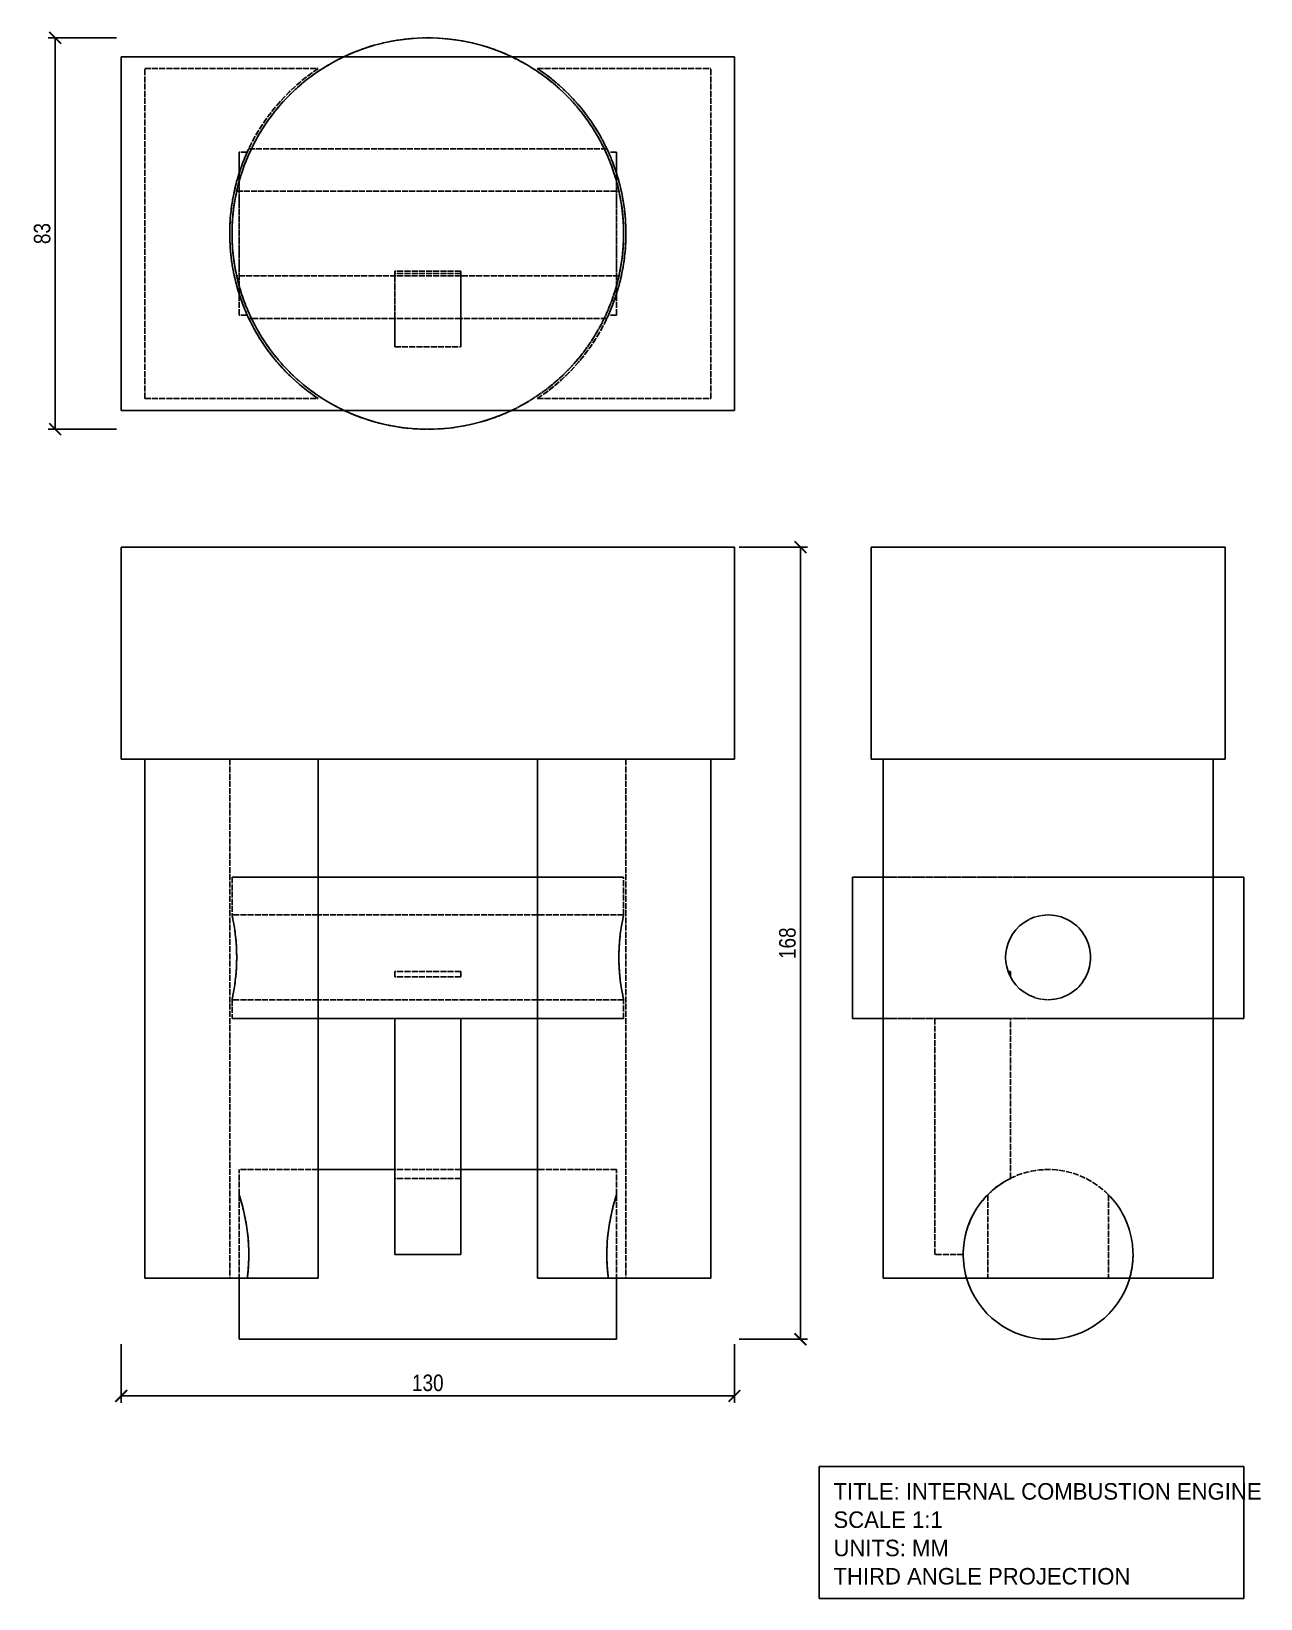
# Model space of a CAD drawing. Header units: millimetres. Extents: x -19 to 242, y -55 to 277.
import ezdxf

# ---------------------------------------------------------------- set-up
doc = ezdxf.new("R2010")
doc.units = ezdxf.units.MM
doc.linetypes.add('DASHED', pattern=[1.524, 1.27, -0.254])
for name, color, linetype in [('DIM', 3, 'CONTINUOUS'), ('HIDDEN', 8, 'DASHED'), ('TITLE', 5, 'CONTINUOUS'), ('VISIBLE', 7, 'CONTINUOUS')]:
    doc.layers.add(name, color=color, linetype=linetype)
doc.styles.add('OpenSansCondensed-Light', font='OpenSansCondensed-Light.ttf')
doc.dimstyles.new('EZDXF', dxfattribs={"dimtxt": 0.25, "dimasz": 0.175, "dimexe": 0.375, "dimexo": 0.125, "dimgap": 0.1, "dimtad": 1, "dimlfac": 100, "dimzin": 12, "dimdsep": 46, "dimtxsty": 'OpenSansCondensed-Light', "dimblk": 'ARCHTICK', "dimcen": 2.5, "dimazin": 3, "dimtfac": 0.5, "dimtmove": 2, "dimatfit": 3})

# ---------------------------------------------------------------- blocks, each defined once
blk = doc.blocks.new('_ARCHTICK')
at = {"color": 0, "linetype": 'BYBLOCK', "const_width": 0.15}
blk.add_lwpolyline([(-0.5, -0.5), (0.5, 0.5)], dxfattribs=at)

msp = doc.modelspace()

# ---------------------------------------------------------------- linework, layer by layer
at = {"layer": 'HIDDEN', "linetype": 'DASHED'}
for p, q in [((5, 199.5), (5, 269.5)), ((5, 269.5), (41.78, 269.5)), ((88.22, 269.5), (125, 269.5)), ((125, 199.5), (125, 269.5)), ((26.72, 251.79), (25, 251.79)), ((25, 247.31), (25, 251.79)), ((25, 217.21), (25, 251.79)), ((25.81, 249.6), (25.68, 249.27)), ((25.93, 249.92), (25.81, 249.6)), ((26.05, 250.22), (25.93, 249.92)), ((26.16, 250.49), (26.05, 250.22)), ((26.27, 250.75), (26.16, 250.49)), ((26.37, 251), (26.27, 250.75)), ((26.47, 251.22), (26.37, 251)), ((26.56, 251.42), (26.47, 251.22)), ((26.64, 251.61), (26.56, 251.42)), ((26.72, 251.78), (26.64, 251.61)), ((26.79, 251.93), (26.72, 251.78)), ((26.72, 251.79), (26.75, 251.85)), ((26.75, 251.85), (26.78, 251.9)), ((26.78, 251.9), (26.8, 251.96)), ((26.85, 252.06), (26.79, 251.93)), ((26.8, 251.96), (26.82, 252.01)), ((26.82, 252.01), (26.85, 252.06)), ((26.9, 252.18), (26.85, 252.06)), ((26.85, 252.06), (26.87, 252.1)), ((26.87, 252.1), (26.89, 252.14)), ((26.89, 252.14), (26.91, 252.19)), ((26.95, 252.28), (26.9, 252.18)), ((26.91, 252.19), (26.92, 252.22)), ((26.92, 252.22), (26.94, 252.26)), ((26.94, 252.26), (26.95, 252.29)), ((26.99, 252.36), (26.95, 252.28)), ((26.95, 252.29), (26.97, 252.32)), ((26.97, 252.32), (26.98, 252.35)), ((26.98, 252.35), (26.99, 252.38)), ((27.01, 252.42), (26.99, 252.36)), ((26.99, 252.38), (27.01, 252.4)), ((27.04, 252.46), (27.01, 252.42)), ((27.01, 252.4), (27.02, 252.42)), ((27.02, 252.44), (27.03, 252.46)), ((27.02, 252.42), (27.02, 252.44)), ((27.03, 252.46), (27.04, 252.47)), ((27.04, 252.48), (27.05, 252.49)), ((27.05, 252.49), (27.04, 252.46)), ((27.04, 252.47), (27.04, 252.48)), ((27.05, 252.49), (27.05, 252.5)), ((27.05, 252.5), (27.05, 252.5)), ((27.05, 252.5), (27.05, 252.5)), ((27.05, 252.5), (27.05, 252.49)), ((27.05, 252.5), (102.95, 252.5)), ((102.95, 252.5), (102.95, 252.49)), ((102.95, 252.49), (102.95, 252.5)), ((102.95, 252.5), (102.95, 252.5)), ((102.95, 252.5), (102.95, 252.5)), ((102.95, 252.49), (102.96, 252.46)), ((102.96, 252.48), (102.95, 252.49)), ((102.96, 252.47), (102.96, 252.48)), ((102.97, 252.46), (102.96, 252.47)), ((102.96, 252.46), (102.99, 252.42)), ((102.98, 252.44), (102.97, 252.46)), ((102.98, 252.42), (102.98, 252.44)), ((102.99, 252.4), (102.98, 252.42)), ((102.99, 252.42), (103.01, 252.36)), ((103.01, 252.38), (102.99, 252.4)), ((103.02, 252.35), (103.01, 252.38)), ((103.01, 252.36), (103.05, 252.28)), ((103.03, 252.32), (103.02, 252.35)), ((103.05, 252.29), (103.03, 252.32)), ((103.06, 252.26), (103.05, 252.29)), ((103.05, 252.28), (103.1, 252.18)), ((103.08, 252.22), (103.06, 252.26)), ((103.09, 252.19), (103.08, 252.22)), ((103.11, 252.14), (103.09, 252.19)), ((103.1, 252.18), (103.15, 252.06)), ((103.13, 252.1), (103.11, 252.14)), ((103.15, 252.06), (103.13, 252.1)), ((103.15, 252.06), (103.21, 251.93)), ((103.18, 252.01), (103.15, 252.06)), ((103.2, 251.96), (103.18, 252.01)), ((103.22, 251.9), (103.2, 251.96)), ((103.21, 251.93), (103.28, 251.78)), ((103.25, 251.85), (103.22, 251.9)), ((103.28, 251.79), (103.25, 251.85)), ((105, 251.79), (103.28, 251.79)), ((103.28, 251.78), (103.36, 251.61)), ((103.36, 251.61), (103.44, 251.42)), ((103.44, 251.42), (103.53, 251.22)), ((103.53, 251.22), (103.63, 251)), ((103.63, 251), (103.73, 250.75)), ((103.73, 250.75), (103.84, 250.49)), ((103.84, 250.49), (103.95, 250.22)), ((103.95, 250.22), (104.07, 249.92)), ((104.07, 249.92), (104.19, 249.6)), ((104.19, 249.6), (104.32, 249.27)), ((105, 217.21), (105, 251.79)), ((105, 247.31), (105, 251.79)), ((25.14, 247.74), (25, 247.31)), ((25, 247.31), (25, 221.69)), ((25.28, 248.15), (25.14, 247.74)), ((25.42, 248.54), (25.28, 248.15)), ((25.55, 248.92), (25.42, 248.54)), ((25.68, 249.27), (25.55, 248.92)), ((104.32, 249.27), (104.45, 248.92)), ((104.45, 248.92), (104.58, 248.54)), ((104.58, 248.54), (104.72, 248.15)), ((104.72, 248.15), (104.86, 247.74)), ((104.86, 247.74), (105, 247.31)), ((105, 247.31), (105, 221.69)), ((24.38, 242.98), (24.29, 242.57)), ((24.29, 242.57), (24.38, 242.98)), ((24.44, 243.27), (24.38, 242.98)), ((24.38, 242.98), (24.44, 243.27)), ((24.47, 243.44), (24.44, 243.27)), ((24.44, 243.27), (24.47, 243.44)), ((24.49, 243.5), (24.47, 243.44)), ((24.47, 243.44), (24.49, 243.5)), ((24.49, 243.5), (105.51, 243.5)), ((105.51, 243.5), (105.52, 243.49)), ((105.52, 243.49), (105.53, 243.44)), ((105.53, 243.44), (105.54, 243.37)), ((105.54, 243.37), (105.56, 243.27)), ((105.56, 243.27), (105.59, 243.14)), ((105.59, 243.14), (105.62, 242.98)), ((105.62, 242.98), (105.66, 242.79)), ((105.66, 242.79), (105.71, 242.57)), ((23.82, 239.61), (23.69, 238.52)), ((23.69, 238.52), (23.82, 239.61)), ((23.94, 240.56), (23.82, 239.61)), ((23.82, 239.61), (23.94, 240.56)), ((24.07, 241.36), (23.94, 240.56)), ((23.94, 240.56), (24.07, 241.36)), ((24.19, 242.03), (24.07, 241.36)), ((24.07, 241.36), (24.19, 242.03)), ((24.29, 242.57), (24.19, 242.03)), ((24.19, 242.03), (24.29, 242.57)), ((105.71, 242.57), (105.76, 242.31)), ((105.76, 242.31), (105.81, 242.03)), ((105.81, 242.03), (105.87, 241.71)), ((105.87, 241.71), (105.93, 241.36)), ((105.93, 241.36), (105.99, 240.98)), ((105.99, 240.98), (106.06, 240.56)), ((106.06, 240.56), (106.12, 240.1)), ((106.12, 240.1), (106.18, 239.61)), ((106.18, 239.61), (106.25, 239.08)), ((23.59, 237.28), (23.52, 235.93)), ((23.52, 235.93), (23.59, 237.28)), ((23.69, 238.52), (23.59, 237.28)), ((23.59, 237.28), (23.69, 238.52)), ((106.25, 239.08), (106.31, 238.52)), ((106.31, 238.52), (106.36, 237.92)), ((106.36, 237.92), (106.41, 237.28)), ((106.41, 237.28), (106.45, 236.62)), ((106.45, 236.62), (106.48, 235.93)), ((23.52, 235.93), (23.5, 234.5)), ((23.5, 234.5), (23.52, 235.93)), ((23.5, 234.5), (23.52, 233.07)), ((23.52, 233.07), (23.5, 234.5)), ((23.52, 233.07), (23.59, 231.72)), ((23.59, 231.72), (23.52, 233.07)), ((106.48, 233.07), (106.45, 232.38)), ((106.45, 232.38), (106.48, 233.07)), ((106.48, 235.93), (106.49, 235.22)), ((106.49, 233.78), (106.48, 233.07)), ((106.48, 233.07), (106.49, 233.78)), ((106.49, 235.22), (106.5, 234.5)), ((106.5, 234.5), (106.49, 233.78)), ((106.49, 233.78), (106.5, 234.5)), ((23.59, 231.72), (23.69, 230.48)), ((23.69, 230.48), (23.59, 231.72)), ((23.69, 230.48), (23.82, 229.39)), ((23.82, 229.39), (23.69, 230.48)), ((23.82, 229.39), (23.94, 228.44)), ((23.94, 228.44), (23.82, 229.39)), ((106.18, 229.39), (106.12, 228.9)), ((106.12, 228.9), (106.18, 229.39)), ((106.25, 229.92), (106.18, 229.39)), ((106.18, 229.39), (106.25, 229.92)), ((106.31, 230.48), (106.25, 229.92)), ((106.25, 229.92), (106.31, 230.48)), ((106.36, 231.08), (106.31, 230.48)), ((106.31, 230.48), (106.36, 231.08)), ((106.41, 231.72), (106.36, 231.08)), ((106.36, 231.08), (106.41, 231.72)), ((106.45, 232.38), (106.41, 231.72)), ((106.41, 231.72), (106.45, 232.38)), ((23.94, 228.44), (24.07, 227.64)), ((24.07, 227.64), (23.94, 228.44)), ((24.07, 227.64), (24.19, 226.97)), ((24.19, 226.97), (24.07, 227.64)), ((24.19, 226.97), (24.29, 226.43)), ((24.29, 226.43), (24.19, 226.97)), ((24.29, 226.43), (24.38, 226.02)), ((24.38, 226.02), (24.29, 226.43)), ((24.38, 226.02), (24.44, 225.73)), ((24.44, 225.73), (24.38, 226.02)), ((58, 216.5), (58, 226.5)), ((72, 226.5), (58, 226.5)), ((58, 210.5), (58, 226.5)), ((58, 226.5), (58, 226.01)), ((72, 216.5), (72, 226.5)), ((72, 226.5), (72, 210.5)), ((72, 226.5), (72, 226.01)), ((105.62, 226.02), (105.59, 225.86)), ((105.59, 225.86), (105.62, 226.02)), ((105.66, 226.21), (105.62, 226.02)), ((105.62, 226.02), (105.66, 226.21)), ((105.71, 226.43), (105.66, 226.21)), ((105.66, 226.21), (105.71, 226.43)), ((105.76, 226.69), (105.71, 226.43)), ((105.71, 226.43), (105.76, 226.69)), ((105.81, 226.97), (105.76, 226.69)), ((105.76, 226.69), (105.81, 226.97)), ((105.87, 227.29), (105.81, 226.97)), ((105.81, 226.97), (105.87, 227.29)), ((105.93, 227.64), (105.87, 227.29)), ((105.87, 227.29), (105.93, 227.64)), ((105.99, 228.02), (105.93, 227.64)), ((105.93, 227.64), (105.99, 228.02)), ((106.06, 228.44), (105.99, 228.02)), ((105.99, 228.02), (106.06, 228.44)), ((106.12, 228.9), (106.06, 228.44)), ((106.06, 228.44), (106.12, 228.9)), ((24.44, 225.73), (24.47, 225.56)), ((24.47, 225.56), (24.44, 225.73)), ((24.47, 225.56), (24.49, 225.5)), ((24.49, 225.5), (24.47, 225.56)), ((105.51, 225.5), (24.49, 225.5)), ((72, 226.01), (58, 226.01)), ((105.52, 225.51), (105.51, 225.5)), ((105.51, 225.5), (105.52, 225.51)), ((105.53, 225.56), (105.52, 225.51)), ((105.52, 225.51), (105.53, 225.56)), ((105.54, 225.63), (105.53, 225.56)), ((105.53, 225.56), (105.54, 225.63)), ((105.56, 225.73), (105.54, 225.63)), ((105.54, 225.63), (105.56, 225.73)), ((105.59, 225.86), (105.56, 225.73)), ((105.56, 225.73), (105.59, 225.86)), ((25, 221.69), (25.14, 221.26)), ((25, 217.21), (25, 221.69)), ((25.14, 221.26), (25.28, 220.85)), ((25.28, 220.85), (25.42, 220.46)), ((25.42, 220.46), (25.55, 220.08)), ((25.55, 220.08), (25.68, 219.73)), ((25.68, 219.73), (25.81, 219.4)), ((25.81, 219.4), (25.93, 219.08)), ((104.19, 219.4), (104.07, 219.08)), ((104.32, 219.73), (104.19, 219.4)), ((104.45, 220.08), (104.32, 219.73)), ((104.58, 220.46), (104.45, 220.08)), ((104.72, 220.85), (104.58, 220.46)), ((104.86, 221.26), (104.72, 220.85)), ((105, 221.69), (104.86, 221.26)), ((105, 217.21), (105, 221.69)), ((26.72, 217.21), (25, 217.21)), ((25.93, 219.08), (26.05, 218.78)), ((26.05, 218.78), (26.16, 218.51)), ((26.16, 218.51), (26.27, 218.25)), ((26.27, 218.25), (26.37, 218)), ((26.37, 218), (26.47, 217.78)), ((26.47, 217.78), (26.56, 217.58)), ((26.56, 217.58), (26.64, 217.39)), ((26.64, 217.39), (26.72, 217.22)), ((26.72, 217.22), (26.79, 217.07)), ((26.75, 217.15), (26.72, 217.21)), ((26.78, 217.1), (26.75, 217.15)), ((26.8, 217.04), (26.78, 217.1)), ((26.79, 217.07), (26.85, 216.94)), ((26.82, 216.99), (26.8, 217.04)), ((26.85, 216.94), (26.82, 216.99)), ((26.85, 216.94), (26.9, 216.82)), ((26.87, 216.9), (26.85, 216.94)), ((26.89, 216.86), (26.87, 216.9)), ((26.91, 216.81), (26.89, 216.86)), ((26.9, 216.82), (26.95, 216.72)), ((26.92, 216.78), (26.91, 216.81)), ((26.94, 216.74), (26.92, 216.78)), ((26.95, 216.71), (26.94, 216.74)), ((26.95, 216.72), (26.99, 216.64)), ((26.97, 216.68), (26.95, 216.71)), ((26.98, 216.65), (26.97, 216.68)), ((26.99, 216.62), (26.98, 216.65)), ((26.99, 216.64), (27.01, 216.58)), ((27.01, 216.6), (26.99, 216.62)), ((27.02, 216.58), (27.01, 216.6)), ((27.01, 216.58), (27.04, 216.54)), ((27.02, 216.56), (27.02, 216.58)), ((27.03, 216.54), (27.02, 216.56)), ((27.04, 216.53), (27.03, 216.54)), ((27.04, 216.54), (27.05, 216.51)), ((27.04, 216.52), (27.04, 216.53)), ((27.05, 216.51), (27.04, 216.52)), ((27.05, 216.51), (27.05, 216.5)), ((27.05, 216.5), (27.05, 216.51)), ((27.05, 216.5), (27.05, 216.5)), ((27.05, 216.5), (27.05, 216.5)), ((58, 216.5), (27.05, 216.5)), ((72, 216.5), (58, 216.5)), ((58, 216.5), (58, 210.5)), ((72, 216.5), (72, 210.5)), ((102.95, 216.5), (72, 216.5)), ((102.96, 216.54), (102.95, 216.51)), ((102.95, 216.51), (102.96, 216.52)), ((102.95, 216.51), (102.95, 216.5)), ((102.95, 216.5), (102.95, 216.51)), ((102.95, 216.5), (102.95, 216.5)), ((102.95, 216.5), (102.95, 216.5)), ((102.99, 216.58), (102.96, 216.54)), ((102.96, 216.53), (102.97, 216.54)), ((102.96, 216.52), (102.96, 216.53)), ((102.97, 216.54), (102.98, 216.56)), ((102.98, 216.58), (102.99, 216.6)), ((102.98, 216.56), (102.98, 216.58)), ((103.01, 216.64), (102.99, 216.58)), ((102.99, 216.6), (103.01, 216.62)), ((103.05, 216.72), (103.01, 216.64)), ((103.01, 216.62), (103.02, 216.65)), ((103.02, 216.65), (103.03, 216.68)), ((103.03, 216.68), (103.05, 216.71)), ((103.1, 216.82), (103.05, 216.72)), ((103.05, 216.71), (103.06, 216.74)), ((103.06, 216.74), (103.08, 216.78)), ((103.08, 216.78), (103.09, 216.81)), ((103.09, 216.81), (103.11, 216.86)), ((103.15, 216.94), (103.1, 216.82)), ((103.11, 216.86), (103.13, 216.9)), ((103.13, 216.9), (103.15, 216.94)), ((103.21, 217.07), (103.15, 216.94)), ((103.15, 216.94), (103.18, 216.99)), ((103.18, 216.99), (103.2, 217.04)), ((103.2, 217.04), (103.22, 217.1)), ((103.28, 217.22), (103.21, 217.07)), ((103.22, 217.1), (103.25, 217.15)), ((103.25, 217.15), (103.28, 217.21)), ((103.36, 217.39), (103.28, 217.22)), ((105, 217.21), (103.28, 217.21)), ((103.44, 217.58), (103.36, 217.39)), ((103.53, 217.78), (103.44, 217.58)), ((103.63, 218), (103.53, 217.78)), ((103.73, 218.25), (103.63, 218)), ((103.84, 218.51), (103.73, 218.25)), ((103.95, 218.78), (103.84, 218.51)), ((104.07, 219.08), (103.95, 218.78)), ((58, 210.5), (72, 210.5)), ((5, 199.5), (41.78, 199.5)), ((88.22, 199.5), (125, 199.5)), ((23, 123), (23, 13)), ((107, 123), (107, 13)), ((41.78, 98), (23.5, 98)), ((23.5, 98), (41.78, 98)), ((23.5, 98), (23.5, 90)), ((106.5, 98), (88.22, 98)), ((88.22, 98), (106.5, 98)), ((106.5, 90), (106.5, 98)), ((231.5, 98), (161.5, 98)), ((161.5, 98), (196.5, 98)), ((196.5, 98), (231.5, 98)), ((23.51, 89.97), (23.5, 90)), ((23.5, 90), (23.52, 89.89)), ((41.78, 90), (23.5, 90)), ((23.52, 89.89), (23.51, 89.97)), ((23.55, 89.75), (23.52, 89.89)), ((23.52, 89.89), (23.59, 89.56)), ((23.59, 89.56), (23.55, 89.75)), ((88.22, 90), (41.78, 90)), ((106.5, 90), (88.22, 90)), ((106.48, 89.89), (106.41, 89.56)), ((106.41, 89.56), (106.45, 89.75)), ((106.45, 89.75), (106.48, 89.89)), ((106.5, 90), (106.48, 89.89)), ((106.48, 89.89), (106.49, 89.97)), ((106.49, 89.97), (106.5, 90)), ((195.08, 89.89), (193.72, 89.56)), ((196.5, 90), (195.08, 89.89)), ((197.22, 89.97), (196.5, 90)), ((197.92, 89.89), (197.22, 89.97)), ((198.62, 89.75), (197.92, 89.89)), ((199.28, 89.56), (198.62, 89.75)), ((23.64, 89.33), (23.59, 89.56)), ((23.59, 89.56), (23.69, 89.05)), ((23.69, 89.05), (23.64, 89.33)), ((23.75, 88.75), (23.69, 89.05)), ((23.69, 89.05), (23.82, 88.41)), ((23.82, 88.41), (23.75, 88.75)), ((23.88, 88.04), (23.82, 88.41)), ((23.82, 88.41), (23.94, 87.66)), ((23.94, 87.66), (23.88, 88.04)), ((24.01, 87.25), (23.94, 87.66)), ((23.94, 87.66), (24.07, 86.82)), ((24.07, 86.82), (24.01, 87.25)), ((24.13, 86.38), (24.07, 86.82)), ((24.07, 86.82), (24.19, 85.93)), ((105.93, 86.82), (105.81, 85.93)), ((105.87, 86.38), (105.93, 86.82)), ((106.06, 87.66), (105.93, 86.82)), ((105.93, 86.82), (105.99, 87.25)), ((105.99, 87.25), (106.06, 87.66)), ((106.18, 88.41), (106.06, 87.66)), ((106.06, 87.66), (106.12, 88.04)), ((106.12, 88.04), (106.18, 88.41)), ((106.31, 89.05), (106.18, 88.41)), ((106.18, 88.41), (106.25, 88.75)), ((106.25, 88.75), (106.31, 89.05)), ((106.41, 89.56), (106.31, 89.05)), ((106.31, 89.05), (106.36, 89.33)), ((106.36, 89.33), (106.41, 89.56)), ((189.64, 86.82), (188.97, 85.93)), ((190.44, 87.66), (189.64, 86.82)), ((191.39, 88.41), (190.44, 87.66)), ((192.48, 89.05), (191.39, 88.41)), ((193.72, 89.56), (192.48, 89.05)), ((199.92, 89.33), (199.28, 89.56)), ((200.52, 89.05), (199.92, 89.33)), ((201.08, 88.75), (200.52, 89.05)), ((201.61, 88.41), (201.08, 88.75)), ((202.1, 88.04), (201.61, 88.41)), ((202.56, 87.66), (202.1, 88.04)), ((202.98, 87.25), (202.56, 87.66)), ((203.36, 86.82), (202.98, 87.25)), ((203.71, 86.38), (203.36, 86.82)), ((24.19, 85.93), (24.13, 86.38)), ((24.24, 85.47), (24.19, 85.93)), ((24.19, 85.93), (24.29, 84.99)), ((24.29, 84.99), (24.24, 85.47)), ((24.34, 84.51), (24.29, 84.99)), ((24.29, 84.99), (24.38, 84.02)), ((24.38, 84.02), (24.34, 84.51)), ((24.41, 83.53), (24.38, 84.02)), ((24.38, 84.02), (24.44, 83.03)), ((24.44, 83.03), (24.41, 83.53)), ((105.62, 84.02), (105.56, 83.03)), ((105.56, 83.03), (105.59, 83.53)), ((105.59, 83.53), (105.62, 84.02)), ((105.71, 84.99), (105.62, 84.02)), ((105.62, 84.02), (105.66, 84.51)), ((105.66, 84.51), (105.71, 84.99)), ((105.81, 85.93), (105.71, 84.99)), ((105.71, 84.99), (105.76, 85.47)), ((105.76, 85.47), (105.81, 85.93)), ((105.81, 85.93), (105.87, 86.38)), ((188.02, 84.02), (187.73, 83.03)), ((188.43, 84.99), (188.02, 84.02)), ((188.97, 85.93), (188.43, 84.99)), ((204.03, 85.93), (203.71, 86.38)), ((204.31, 85.47), (204.03, 85.93)), ((204.57, 84.99), (204.31, 85.47)), ((204.79, 84.51), (204.57, 84.99)), ((204.98, 84.02), (204.79, 84.51)), ((205.14, 83.53), (204.98, 84.02)), ((205.27, 83.03), (205.14, 83.53)), ((24.46, 82.52), (24.44, 83.03)), ((24.44, 83.03), (24.47, 82.02)), ((24.47, 79.98), (24.44, 78.98)), ((24.47, 82.02), (24.46, 82.52)), ((24.46, 79.48), (24.47, 79.98)), ((24.48, 81.51), (24.47, 82.02)), ((24.47, 82.02), (24.49, 81)), ((24.49, 81), (24.47, 79.98)), ((24.47, 79.98), (24.48, 80.49)), ((24.49, 81), (24.48, 81.51)), ((24.48, 80.49), (24.49, 81)), ((105.53, 82.02), (105.51, 81)), ((105.51, 81), (105.52, 81.51)), ((105.51, 81), (105.53, 79.98)), ((105.52, 80.49), (105.51, 81)), ((105.52, 81.51), (105.53, 82.02)), ((105.53, 79.98), (105.52, 80.49)), ((105.56, 83.03), (105.53, 82.02)), ((105.53, 82.02), (105.54, 82.52)), ((105.53, 79.98), (105.56, 78.98)), ((105.54, 79.48), (105.53, 79.98)), ((105.54, 82.52), (105.56, 83.03)), ((187.56, 82.02), (187.5, 81)), ((187.5, 81), (187.56, 79.98)), ((187.73, 83.03), (187.56, 82.02)), ((187.56, 79.98), (187.73, 78.98)), ((205.37, 82.52), (205.27, 83.03)), ((205.44, 82.02), (205.37, 82.52)), ((205.37, 79.48), (205.44, 79.98)), ((205.49, 81.51), (205.44, 82.02)), ((205.44, 79.98), (205.49, 80.49)), ((205.5, 81), (205.49, 81.51)), ((205.49, 80.49), (205.5, 81)), ((24.29, 77.01), (24.19, 76.07)), ((24.19, 76.07), (24.24, 76.53)), ((24.24, 76.53), (24.29, 77.01)), ((24.38, 77.98), (24.29, 77.01)), ((24.29, 77.01), (24.34, 77.49)), ((24.34, 77.49), (24.38, 77.98)), ((24.44, 78.98), (24.38, 77.98)), ((24.38, 77.98), (24.41, 78.47)), ((24.41, 78.47), (24.44, 78.97)), ((24.44, 78.97), (24.46, 79.48)), ((58, 76.88), (58, 78)), ((72, 78), (58, 78)), ((72, 76.88), (58, 76.88)), ((72, 76.88), (72, 78)), ((105.56, 78.97), (105.54, 79.48)), ((105.56, 78.98), (105.62, 77.98)), ((105.59, 78.47), (105.56, 78.97)), ((105.62, 77.98), (105.59, 78.47)), ((105.62, 77.98), (105.71, 77.01)), ((105.66, 77.49), (105.62, 77.98)), ((105.71, 77.01), (105.66, 77.49)), ((105.71, 77.01), (105.81, 76.07)), ((105.76, 76.53), (105.71, 77.01)), ((105.81, 76.07), (105.76, 76.53)), ((187.73, 78.98), (188.02, 77.98)), ((188.5, 78), (188.01, 78)), ((188.02, 77.98), (188.43, 77.01)), ((188.43, 77.01), (188.97, 76.07)), ((188.5, 78), (188.5, 76.88)), ((204.03, 76.07), (204.31, 76.53)), ((204.31, 76.53), (204.57, 77.01)), ((204.57, 77.01), (204.79, 77.49)), ((204.79, 77.49), (204.98, 77.98)), ((204.98, 77.98), (205.14, 78.47)), ((205.14, 78.47), (205.27, 78.97)), ((205.27, 78.97), (205.37, 79.48)), ((23.82, 73.59), (23.69, 72.95)), ((23.69, 72.95), (23.75, 73.25)), ((23.75, 73.25), (23.82, 73.59)), ((23.94, 74.35), (23.82, 73.59)), ((23.82, 73.59), (23.88, 73.96)), ((23.88, 73.96), (23.94, 74.34)), ((24.07, 75.18), (23.94, 74.35)), ((23.94, 74.34), (24.01, 74.75)), ((24.01, 74.75), (24.07, 75.18)), ((24.19, 76.07), (24.07, 75.18)), ((24.07, 75.18), (24.13, 75.62)), ((24.13, 75.62), (24.19, 76.07)), ((105.81, 76.07), (105.93, 75.18)), ((105.87, 75.62), (105.81, 76.07)), ((105.93, 75.18), (105.87, 75.62)), ((105.93, 75.18), (106.06, 74.35)), ((105.99, 74.75), (105.93, 75.18)), ((106.06, 74.34), (105.99, 74.75)), ((106.06, 74.35), (106.18, 73.59)), ((106.12, 73.96), (106.06, 74.34)), ((106.18, 73.59), (106.12, 73.96)), ((106.18, 73.59), (106.31, 72.95)), ((106.25, 73.25), (106.18, 73.59)), ((106.31, 72.95), (106.25, 73.25)), ((188.97, 76.07), (189.64, 75.18)), ((189.64, 75.18), (190.44, 74.35)), ((190.44, 74.35), (191.39, 73.59)), ((191.39, 73.59), (192.48, 72.95)), ((200.52, 72.95), (201.08, 73.25)), ((201.08, 73.25), (201.61, 73.59)), ((201.61, 73.59), (202.1, 73.96)), ((202.1, 73.96), (202.56, 74.34)), ((202.56, 74.34), (202.98, 74.75)), ((202.98, 74.75), (203.36, 75.18)), ((203.36, 75.18), (203.71, 75.62)), ((203.71, 75.62), (204.03, 76.07)), ((23.52, 72.11), (23.5, 72)), ((23.5, 72), (23.51, 72.03)), ((23.5, 72), (23.5, 68)), ((41.78, 72), (23.5, 72)), ((23.51, 72.03), (23.52, 72.11)), ((23.59, 72.44), (23.52, 72.11)), ((23.52, 72.11), (23.55, 72.25)), ((23.55, 72.25), (23.59, 72.44)), ((23.69, 72.95), (23.59, 72.44)), ((23.59, 72.44), (23.64, 72.67)), ((23.64, 72.67), (23.69, 72.95)), ((88.22, 72), (41.78, 72)), ((106.5, 72), (88.22, 72)), ((106.31, 72.95), (106.41, 72.44)), ((106.36, 72.67), (106.31, 72.95)), ((106.41, 72.44), (106.36, 72.67)), ((106.41, 72.44), (106.48, 72.11)), ((106.45, 72.25), (106.41, 72.44)), ((106.48, 72.11), (106.45, 72.25)), ((106.48, 72.11), (106.5, 72)), ((106.49, 72.03), (106.48, 72.11)), ((106.5, 72), (106.49, 72.03)), ((106.5, 68), (106.5, 72)), ((192.48, 72.95), (193.72, 72.44)), ((193.72, 72.44), (195.07, 72.11)), ((195.07, 72.11), (196.5, 72)), ((196.5, 72), (197.22, 72.03)), ((197.22, 72.03), (197.92, 72.11)), ((197.92, 72.11), (198.62, 72.25)), ((198.62, 72.25), (199.28, 72.44)), ((199.28, 72.44), (199.92, 72.67)), ((199.92, 72.67), (200.52, 72.95)), ((41.78, 68), (23.5, 68)), ((23.5, 68), (41.78, 68)), ((106.5, 68), (88.22, 68)), ((88.22, 68), (106.5, 68)), ((231.5, 68), (161.5, 68)), ((161.5, 68), (196.5, 68)), ((188.5, 68), (172.5, 68)), ((172.5, 18), (172.5, 68)), ((188.5, 34.12), (188.5, 68)), ((196.5, 68), (231.5, 68)), ((25, 30.65), (25, 36)), ((41.78, 36), (25, 36)), ((72, 36), (58, 36)), ((72, 34.12), (58, 34.12)), ((105, 36), (88.22, 36)), ((105, 30.65), (105, 36)), ((25.14, 30.2), (25, 30.65)), ((25, 30.65), (25, 13)), ((25, 30.65), (25.19, 30.02)), ((25.28, 29.73), (25.14, 30.2)), ((25.19, 30.02), (25.38, 29.38)), ((104.81, 30.02), (104.62, 29.38)), ((104.72, 29.73), (104.86, 30.2)), ((105, 30.65), (104.81, 30.02)), ((104.86, 30.2), (105, 30.65)), ((105, 30.65), (105, 13)), ((183.11, 30.02), (182.56, 29.38)), ((183.69, 30.65), (183.11, 30.02)), ((183.69, 30.65), (183.69, 13)), ((209.74, 30.2), (209.31, 30.65)), ((209.31, 30.65), (209.31, 13)), ((210.15, 29.73), (209.74, 30.2)), ((25.42, 29.26), (25.28, 29.73)), ((25.38, 29.38), (25.57, 28.72)), ((25.55, 28.78), (25.42, 29.26)), ((25.68, 28.29), (25.55, 28.78)), ((25.57, 28.72), (25.75, 28.05)), ((25.81, 27.79), (25.68, 28.29)), ((25.75, 28.05), (25.92, 27.36)), ((25.93, 27.29), (25.81, 27.79)), ((25.92, 27.36), (26.08, 26.66)), ((26.05, 26.78), (25.93, 27.29)), ((26.16, 26.26), (26.05, 26.78)), ((26.08, 26.66), (26.23, 25.94)), ((103.92, 26.66), (103.77, 25.94)), ((103.84, 26.26), (103.95, 26.78)), ((104.08, 27.36), (103.92, 26.66)), ((103.95, 26.78), (104.07, 27.29)), ((104.07, 27.29), (104.19, 27.79)), ((104.25, 28.05), (104.08, 27.36)), ((104.19, 27.79), (104.32, 28.29)), ((104.43, 28.72), (104.25, 28.05)), ((104.32, 28.29), (104.45, 28.78)), ((104.62, 29.38), (104.43, 28.72)), ((104.45, 28.78), (104.58, 29.26)), ((104.58, 29.26), (104.72, 29.73)), ((180.72, 26.66), (180.35, 25.94)), ((181.12, 27.36), (180.72, 26.66)), ((181.56, 28.05), (181.12, 27.36)), ((182.04, 28.72), (181.56, 28.05)), ((182.56, 29.38), (182.04, 28.72)), ((210.54, 29.26), (210.15, 29.73)), ((210.92, 28.78), (210.54, 29.26)), ((211.27, 28.29), (210.92, 28.78)), ((211.6, 27.79), (211.27, 28.29)), ((211.92, 27.29), (211.6, 27.79)), ((212.22, 26.78), (211.92, 27.29)), ((212.49, 26.26), (212.22, 26.78)), ((26.27, 25.73), (26.16, 26.26)), ((26.23, 25.94), (26.37, 25.22)), ((26.37, 25.2), (26.27, 25.73)), ((26.37, 25.22), (26.5, 24.48)), ((26.47, 24.67), (26.37, 25.2)), ((26.56, 24.13), (26.47, 24.67)), ((26.5, 24.48), (26.62, 23.74)), ((26.64, 23.59), (26.56, 24.13)), ((26.62, 23.74), (26.73, 22.99)), ((26.72, 23.04), (26.64, 23.59)), ((103.38, 23.74), (103.27, 22.99)), ((103.28, 23.04), (103.36, 23.59)), ((103.36, 23.59), (103.44, 24.13)), ((103.5, 24.48), (103.38, 23.74)), ((103.44, 24.13), (103.53, 24.67)), ((103.63, 25.22), (103.5, 24.48)), ((103.53, 24.67), (103.63, 25.2)), ((103.77, 25.94), (103.63, 25.22)), ((103.63, 25.2), (103.73, 25.73)), ((103.73, 25.73), (103.84, 26.26)), ((179.44, 23.74), (179.21, 22.99)), ((179.71, 24.48), (179.44, 23.74)), ((180.01, 25.22), (179.71, 24.48)), ((180.35, 25.94), (180.01, 25.22)), ((212.75, 25.73), (212.49, 26.26)), ((213, 25.2), (212.75, 25.73)), ((213.22, 24.67), (213, 25.2)), ((213.42, 24.13), (213.22, 24.67)), ((213.61, 23.59), (213.42, 24.13)), ((213.78, 23.04), (213.61, 23.59)), ((26.79, 22.49), (26.72, 23.04)), ((26.73, 22.99), (26.82, 22.23)), ((26.85, 21.94), (26.79, 22.49)), ((26.82, 22.23), (26.89, 21.47)), ((26.9, 21.38), (26.85, 21.94)), ((26.89, 21.47), (26.96, 20.7)), ((26.95, 20.82), (26.9, 21.38)), ((26.99, 20.26), (26.95, 20.82)), ((26.96, 20.7), (27, 19.93)), ((27.01, 19.69), (26.99, 20.26)), ((102.99, 19.69), (103.01, 20.26)), ((103.04, 20.7), (103, 19.93)), ((103.01, 20.26), (103.05, 20.82)), ((103.11, 21.47), (103.04, 20.7)), ((103.05, 20.82), (103.1, 21.38)), ((103.1, 21.38), (103.15, 21.94)), ((103.18, 22.23), (103.11, 21.47)), ((103.15, 21.94), (103.21, 22.49)), ((103.27, 22.99), (103.18, 22.23)), ((103.21, 22.49), (103.28, 23.04)), ((178.7, 20.7), (178.6, 19.93)), ((178.84, 21.47), (178.7, 20.7)), ((179.01, 22.23), (178.84, 21.47)), ((179.21, 22.99), (179.01, 22.23)), ((213.93, 22.49), (213.78, 23.04)), ((214.06, 21.94), (213.93, 22.49)), ((214.18, 21.38), (214.06, 21.94)), ((214.28, 20.82), (214.18, 21.38)), ((214.36, 20.26), (214.28, 20.82)), ((214.42, 19.69), (214.36, 20.26)), ((27, 19.93), (27.03, 19.16)), ((27.03, 16.83), (27, 16.06)), ((27.04, 19.13), (27.01, 19.69)), ((27.02, 16.53), (27.03, 16.74)), ((27.03, 19.16), (27.05, 18.38)), ((27.05, 17.61), (27.03, 16.83)), ((27.03, 16.74), (27.04, 16.95)), ((27.05, 18.57), (27.04, 19.13)), ((27.04, 17.16), (27.05, 17.37)), ((27.04, 16.95), (27.04, 17.16)), ((27.05, 18), (27.05, 18.57)), ((27.05, 18.38), (27.05, 17.61)), ((27.05, 17.79), (27.05, 18)), ((27.05, 17.58), (27.05, 17.79)), ((27.05, 17.37), (27.05, 17.58)), ((102.97, 19.16), (102.95, 18.38)), ((102.95, 18.57), (102.96, 19.13)), ((102.95, 18), (102.95, 18.57)), ((102.95, 18.38), (102.95, 17.61)), ((102.95, 17.79), (102.95, 18)), ((102.95, 17.58), (102.95, 17.79)), ((102.95, 17.61), (102.97, 16.83)), ((102.95, 17.37), (102.95, 17.58)), ((102.96, 17.16), (102.95, 17.37)), ((102.96, 19.13), (102.99, 19.69)), ((102.96, 16.95), (102.96, 17.16)), ((102.97, 16.74), (102.96, 16.95)), ((103, 19.93), (102.97, 19.16)), ((102.97, 16.83), (103, 16.06)), ((102.98, 16.53), (102.97, 16.74)), ((178.5, 18), (172.5, 18)), ((178.54, 19.16), (178.5, 18.38)), ((178.5, 18.38), (178.5, 17.61)), ((178.5, 17.61), (178.54, 16.83)), ((178.6, 19.93), (178.54, 19.16)), ((178.54, 16.83), (178.6, 16.06)), ((214.46, 19.13), (214.42, 19.69)), ((214.44, 16.53), (214.46, 16.74)), ((214.49, 18.57), (214.46, 19.13)), ((214.46, 16.74), (214.47, 16.95)), ((214.47, 16.95), (214.48, 17.16)), ((214.48, 17.16), (214.49, 17.37)), ((214.5, 18), (214.49, 18.57)), ((214.49, 17.37), (214.5, 17.58)), ((214.5, 17.79), (214.5, 18)), ((214.5, 17.58), (214.5, 17.79)), ((26.82, 13.76), (26.72, 13)), ((26.75, 13.2), (26.78, 13.41)), ((26.78, 13.41), (26.8, 13.62)), ((26.8, 13.62), (26.82, 13.82)), ((26.89, 14.52), (26.82, 13.76)), ((26.82, 13.82), (26.85, 14.03)), ((26.85, 14.03), (26.87, 14.23)), ((26.87, 14.23), (26.89, 14.44)), ((26.96, 15.29), (26.89, 14.52)), ((26.89, 14.44), (26.91, 14.65)), ((26.91, 14.65), (26.92, 14.86)), ((26.92, 14.86), (26.94, 15.06)), ((26.94, 15.06), (26.95, 15.27)), ((26.95, 15.27), (26.97, 15.48)), ((27, 16.06), (26.96, 15.29)), ((26.97, 15.48), (26.98, 15.69)), ((26.98, 15.69), (26.99, 15.9)), ((26.99, 15.9), (27.01, 16.11)), ((27.01, 16.11), (27.02, 16.32)), ((27.02, 16.32), (27.02, 16.53)), ((102.98, 16.32), (102.98, 16.53)), ((102.99, 16.11), (102.98, 16.32)), ((103.01, 15.9), (102.99, 16.11)), ((103, 16.06), (103.04, 15.29)), ((103.02, 15.69), (103.01, 15.9)), ((103.03, 15.48), (103.02, 15.69)), ((103.05, 15.27), (103.03, 15.48)), ((103.04, 15.29), (103.11, 14.52)), ((103.06, 15.06), (103.05, 15.27)), ((103.08, 14.86), (103.06, 15.06)), ((103.09, 14.65), (103.08, 14.86)), ((103.11, 14.44), (103.09, 14.65)), ((103.11, 14.52), (103.18, 13.76)), ((103.13, 14.23), (103.11, 14.44)), ((103.15, 14.03), (103.13, 14.23)), ((103.18, 13.82), (103.15, 14.03)), ((103.2, 13.62), (103.18, 13.82)), ((103.18, 13.76), (103.28, 13)), ((103.22, 13.41), (103.2, 13.62)), ((103.25, 13.2), (103.22, 13.41)), ((178.6, 16.06), (178.71, 15.29)), ((178.71, 15.29), (178.84, 14.52)), ((178.84, 14.52), (179.01, 13.76)), ((179.01, 13.76), (179.21, 13)), ((213.85, 13.2), (213.9, 13.41)), ((213.9, 13.41), (213.96, 13.62)), ((213.96, 13.62), (214.01, 13.82)), ((214.01, 13.82), (214.06, 14.03)), ((214.06, 14.03), (214.1, 14.23)), ((214.1, 14.23), (214.14, 14.44)), ((214.14, 14.44), (214.19, 14.65)), ((214.19, 14.65), (214.22, 14.86)), ((214.22, 14.86), (214.26, 15.06)), ((214.26, 15.06), (214.29, 15.27)), ((214.29, 15.27), (214.32, 15.48)), ((214.32, 15.48), (214.35, 15.69)), ((214.35, 15.69), (214.38, 15.9)), ((214.38, 15.9), (214.4, 16.11)), ((214.4, 16.11), (214.42, 16.32)), ((214.42, 16.32), (214.44, 16.53)), ((26.72, 13), (26.75, 13.2)), ((103.28, 13), (103.25, 13.2)), ((213.79, 13), (213.85, 13.2))]:
    msp.add_line(p, q, dxfattribs=at)
msp.add_circle((65, 234.5), 41.5, dxfattribs=at)
for centre, radius, start, end in [((65, 234.5), 42, 123.5573, 236.4427), ((65, 234.5), 41.5, 115.3627, 244.6373), ((65, 234.5), 42, 123.5573, 155.688), ((65, 234.5), 41.5, 0, 64.6373), ((65, 234.5), 42, 303.5573, 56.4427), ((65, 234.5), 42, 24.312, 56.4427), ((65, 234.5), 42, 162.2472, 197.7528), ((65, 234.5), 42, 342.2472, 17.7528), ((65, 234.5), 41.5, 295.3627, 360), ((65, 234.5), 42, 204.312, 236.4427), ((65, 234.5), 42, 303.5573, 335.688), ((196.5, 81), 9, 199.4712, 207.266), ((196.5, 18), 18, 116.3878, 180), ((196.5, 18), 18, 44.6463, 135.3537)]:
    msp.add_arc(centre, radius, start, end, dxfattribs=at)
at = {"layer": 'TITLE', "linetype": 'CONTINUOUS'}
for p, q in [((238, -27), (148, -27)), ((148, -27), (148, -55)), ((238, -55), (238, -27)), ((148, -55), (238, -55))]:
    msp.add_line(p, q, dxfattribs=at)
at = {"layer": 'VISIBLE', "linetype": 'CONTINUOUS'}
for p, q in [((0, 197), (0, 272)), ((0, 272), (130, 272)), ((130, 197), (130, 272)), ((0, 197), (130, 197)), ((0, 123), (0, 168)), ((0, 168), (130, 168)), ((130, 123), (130, 168)), ((159, 123), (159, 168)), ((159, 168), (234, 168)), ((234, 123), (234, 168)), ((0, 123), (130, 123)), ((5, 13), (5, 123)), ((41.78, 123), (41.78, 13)), ((88.22, 123), (88.22, 13)), ((125, 13), (125, 123)), ((159, 123), (234, 123)), ((161.5, 13), (161.5, 123)), ((231.5, 13), (231.5, 123)), ((41.78, 98), (88.22, 98)), ((155, 98), (161.5, 98)), ((155, 98), (155, 68)), ((231.5, 98), (238, 98)), ((238, 98), (238, 68)), ((41.78, 68), (88.22, 68)), ((58, 68), (58, 18)), ((72, 18), (72, 68)), ((155, 68), (161.5, 68)), ((231.5, 68), (238, 68)), ((58, 36), (41.78, 36)), ((88.22, 36), (72, 36)), ((58, 18), (72, 18)), ((5, 13), (41.78, 13)), ((25, 13), (25, 0)), ((88.22, 13), (125, 13)), ((105, 13), (105, 0)), ((161.5, 13), (231.5, 13)), ((105, 0), (25, 0))]:
    msp.add_line(p, q, dxfattribs=at)
for centre, radius, start, end in [((65, 234.5), 41.5, 64.6373, 115.3627), ((65, 234.5), 41.5, 244.6373, 295.3627), ((196.5, 18), 18, 196.1276, 343.8724)]:
    msp.add_arc(centre, radius, start, end, dxfattribs=at)

# ---------------------------------------------------------------- texts
at = {"layer": 'TITLE'}
for s, p in [('TITLE: INTERNAL COMBUSTION ENGINE', (151, -34)), ('SCALE 1:1', (151, -40)), ('UNITS: MM', (151, -46)), ('THIRD ANGLE PROJECTION', (151, -52))]:
    msp.add_text(s, height=3.5, dxfattribs=at).set_placement(p)

# ---------------------------------------------------------------- dimensions: what is measured, and where the dimension line sits
at = {"layer": 'DIM'}
for base, p1, p2 in [((-14, 193), (0, 193), (0, 276)), ((144, 0), (130, 0), (130, 168))]:
    msp.add_linear_dim(base=base, p1=p1, p2=p2, angle=90, dimstyle='EZDXF', override={"dimtxt": 3.5, "dimasz": 2.5, "dimexe": 1.5, "dimexo": 1, "dimgap": 1, "dimdec": 1, "dimlfac": 1, "dimzin": 8}, dxfattribs=at).render()
msp.add_linear_dim(base=(0, -12), p1=(0, 0), p2=(130, 0), dimstyle='EZDXF', override={"dimtxt": 3.5, "dimasz": 2.5, "dimexe": 1.5, "dimexo": 1, "dimgap": 1, "dimdec": 1, "dimlfac": 1, "dimzin": 8}, dxfattribs=at).render()

doc.saveas('drawing.dxf')
